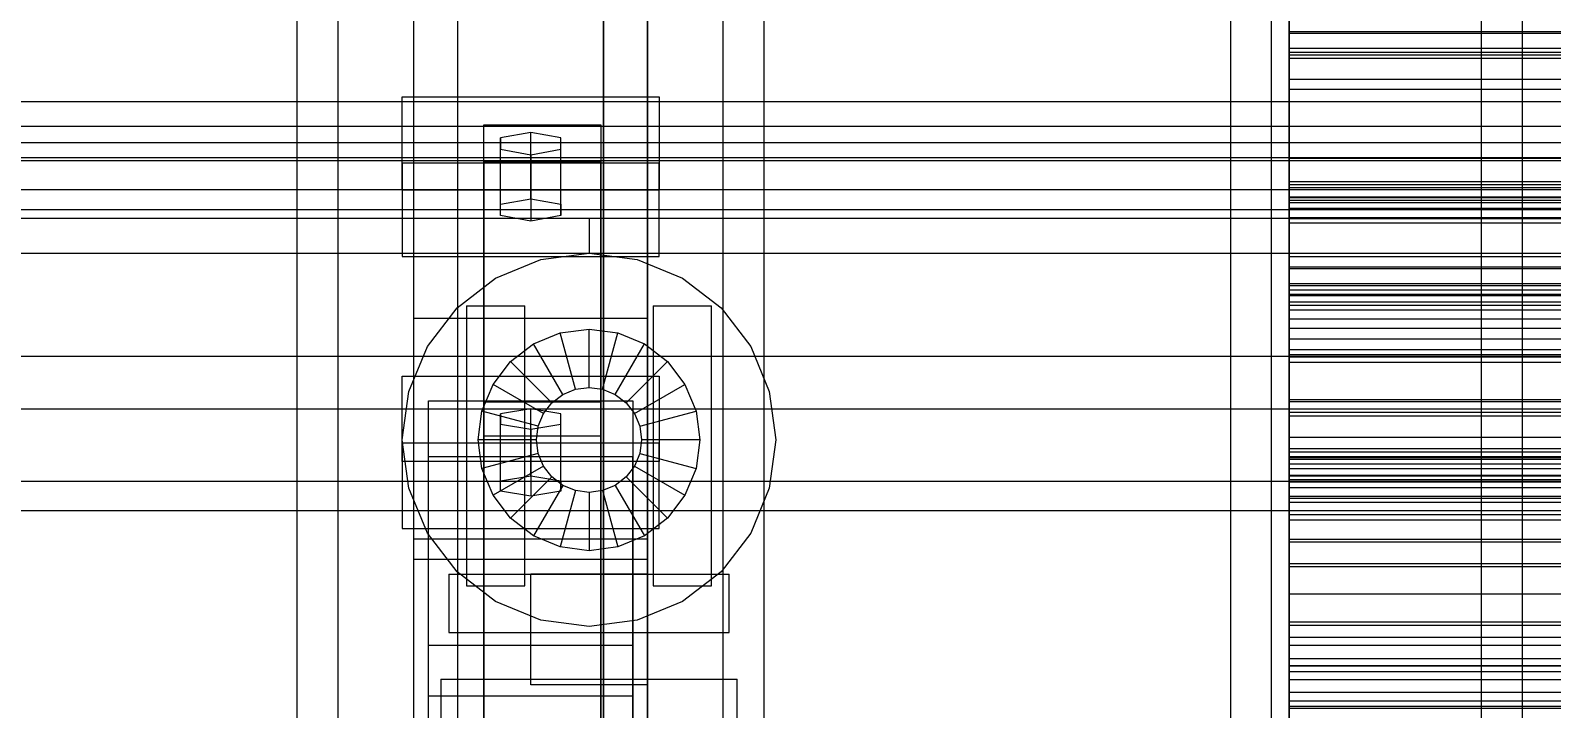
# Model space of a CAD drawing. Header units: millimetres. Extents: x -1970 to 59977, y -50268 to 6837.
# Drawn here: x -515.8 to -255, y -35503.1 to -35386.8 of the extents above; entities that cross this region are included whole.
import ezdxf

# ---------------------------------------------------------------- set-up
doc = ezdxf.new("R2010")
doc.units = ezdxf.units.MM
for name, color, linetype, lineweight in [('COTAS_O', 1, 'Continuous', 0), ('COTAS_P', 1, 'Continuous', 0), ('frontal_C01', 7, 'Continuous', 0), ('frontal_C02', 7, 'Continuous', 0), ('frontal_C03', 7, 'Continuous', 0), ('frontal_C04', 7, 'Continuous', 0), ('frontal_C05', 7, 'Continuous', 0), ('frontal_secador', 7, 'Continuous', 0)]:
    doc.layers.add(name, color=color, linetype=linetype, lineweight=lineweight)
doc.dimstyles.new('R19_100', dxfattribs={"dimtxt": 250, "dimasz": 150, "dimexe": 150, "dimexo": 80, "dimgap": 100, "dimtad": 1, "dimtih": 1, "dimtoh": 1, "dimdsep": 46, "dimcen": 0.09, "dimadec": 0, "dimazin": 0, "dimtfac": 1, "dimtdec": 4, "dimtofl": 0, "dimtmove": 0, "dimatfit": 3, "dimfxl": 1, "dimtolj": 1, "dimtzin": 0, "dimarcsym": 0})

# ---------------------------------------------------------------- blocks, each defined once
blk = doc.blocks.new('*D37')
at = {"layer": 'COTAS_P', "color": 0, "lineweight": -2, "transparency": 16777216}
for p, q in [((-1750, -35420), (-1750, -34450)), ((2600, -35420), (2600, -34450)), ((-1600, -34600), (2450, -34600))]:
    blk.add_line(p, q, dxfattribs=at)
at = {"layer": 'COTAS_P', "color": 0, "transparency": 16777216}
for points in [[(-1600, -34575), (-1600, -34625), (-1750, -34600)], [(2450, -34575), (2450, -34625), (2600, -34600)]]:
    blk.add_solid(points, dxfattribs=at)
at = {"layer": 'Defpoints', "color": 0, "transparency": 16777216}
for p in [(2600, -34600), (-1750, -35500), (2600, -35500)]:
    blk.add_point(p, dxfattribs=at)
blk = doc.blocks.new('*D45')
at = {"layer": 'COTAS_O', "color": 0, "lineweight": -2, "transparency": 16777216}
for p, q in [((-1480, -35920), (-1480, -35150)), ((490, -35920), (490, -35150)), ((-1330, -35300), (340, -35300))]:
    blk.add_line(p, q, dxfattribs=at)
at = {"layer": 'COTAS_O', "color": 0, "transparency": 16777216}
for points in [[(-1330, -35275), (-1330, -35325), (-1480, -35300)], [(340, -35275), (340, -35325), (490, -35300)]]:
    blk.add_solid(points, dxfattribs=at)
at = {"layer": 'Defpoints', "color": 0, "transparency": 16777216}
for p in [(490, -35300), (-1480, -36000), (490, -36000)]:
    blk.add_point(p, dxfattribs=at)
blk = doc.blocks.new('*D47')
at = {"layer": 'COTAS_O', "color": 0, "lineweight": -2, "transparency": 16777216}
for p, q in [((-1400, -35920), (-1400, -35150)), ((1400, -35920), (1400, -35150)), ((-1250, -35300), (1250, -35300))]:
    blk.add_line(p, q, dxfattribs=at)
at = {"layer": 'COTAS_O', "color": 0, "transparency": 16777216}
for points in [[(-1250, -35275), (-1250, -35325), (-1400, -35300)], [(1250, -35275), (1250, -35325), (1400, -35300)]]:
    blk.add_solid(points, dxfattribs=at)
at = {"layer": 'Defpoints', "color": 0, "transparency": 16777216}
for p in [(1400, -35300), (-1400, -36000), (1400, -36000)]:
    blk.add_point(p, dxfattribs=at)

msp = doc.modelspace()

# ---------------------------------------------------------------- linework, layer by layer
at = {"layer": 'frontal_C01'}
for p, q in [((-470, -35975), (-470, -34088.498)), ((-463, -35975), (-463, -34088.498)), ((-397, -35975), (-397, -34088.498)), ((-390, -35975), (-390, -34088.498)), ((-470, -35975), (-470, -34888.934)), ((-463, -35975), (-463, -34888.934)), ((-397, -35975), (-397, -34888.934)), ((-390, -35975), (-390, -34888.934)), ((-450, -35436.141), (-450, -35051.931)), ((-410, -35051.931), (-410, -35436.141)), ((-442.5, -35717.137), (-442.5, -35058.194)), ((-417.5, -35058.194), (-417.5, -35717.137)), ((-442.5, -35742.506), (-442.5, -35083.563)), ((-417.5, -35742.506), (-417.5, -35083.563)), ((-450, -35474.035), (-450, -35089.826)), ((-410, -35474.035), (-410, -35089.826)), ((-450, -35706.138), (-450, -35321.929)), ((-410, -35321.929), (-410, -35706.138)), ((-300, -35391.614), (-300, -35367.204)), ((-450, -35753.506), (-450, -35369.297)), ((-410, -35753.506), (-410, -35369.297)), ((-300, -35431.355), (-300, -35382.329)), ((-300, -35384.293), (-300, -35433.319)), ((-300, -35386.623), (-300, -35391.614)), ((300, -35387.348), (-300, -35387.348)), ((-300, -35387.348), (-300, -35434.716)), ((-300, -35387.348), (-300, -35390.55)), ((-300, -35437.918), (-300, -35390.55)), ((-300, -35390.55), (300, -35390.55)), ((300, -35391.614), (-300, -35391.614)), ((-452, -35414.215), (-452, -35398.206)), ((-452, -35398.206), (-408, -35398.206)), ((-452, -35409.575), (-452, -35398.206)), ((-408, -35398.206), (-408, -35414.215)), ((-408, -35398.206), (-408, -35409.575)), ((-300, -35417.324), (-300, -35396.876)), ((-300, -35396.876), (-300, -35408.758)), ((-300, -35396.876), (300, -35396.876)), ((-438, -35409.412), (-438, -35403.009)), ((-438, -35403.009), (-418, -35403.009)), ((-438, -35552.291), (-438, -35403.009)), ((-430, -35404.29), (-435.196, -35405.25)), ((-424.804, -35405.25), (-430, -35404.29)), ((-430, -35415.658), (-430, -35404.29)), ((-418, -35403.009), (-418, -35409.412)), ((-418, -35403.009), (-418, -35552.291)), ((-435.196, -35405.25), (-435.196, -35407.171)), ((-435.196, -35416.618), (-435.196, -35405.25)), ((-435.196, -35407.171), (-430, -35408.132)), ((-435.196, -35418.539), (-435.196, -35407.171)), ((-430, -35408.132), (-424.804, -35407.171)), ((-424.804, -35407.171), (-424.804, -35405.25)), ((-424.804, -35416.618), (-424.804, -35405.25)), ((-424.804, -35418.539), (-424.804, -35407.171)), ((-408, -35409.575), (-452, -35409.575)), ((-452, -35409.575), (-452, -35425.583)), ((-418, -35409.412), (-438, -35409.412)), ((-438, -35409.412), (-438, -35558.694)), ((-430, -35408.132), (-430, -35419.5)), ((-418, -35558.694), (-418, -35409.412)), ((-408, -35425.583), (-408, -35409.575)), ((-300, -35408.758), (-300, -35427.619)), ((300, -35408.758), (-300, -35408.758)), ((-408, -35414.215), (-452, -35414.215)), ((-452, -35414.215), (-452, -35425.583)), ((-408, -35425.583), (-408, -35414.215)), ((-300, -35427.332), (-300, -35413.819)), ((-300, -35413.819), (-300, -35432.005)), ((300, -35413.819), (-300, -35413.819)), ((-435.196, -35416.618), (-430, -35415.658)), ((-435.196, -35418.539), (-435.196, -35416.618)), ((-430, -35415.658), (-424.804, -35416.618)), ((-424.804, -35416.618), (-424.804, -35418.539)), ((-300, -35427.619), (-300, -35417.324)), ((300, -35417.324), (-300, -35417.324)), ((-430, -35419.5), (-435.196, -35418.539)), ((-424.804, -35418.539), (-430, -35419.5)), ((-300, -35456.583), (-300, -35419.035)), ((-300, -35419.035), (300, -35419.035)), ((-300, -35425.639), (-300, -35419.035)), ((-452, -35425.583), (-408, -35425.583)), ((300, -35425.639), (-300, -35425.639)), ((-300, -35425.639), (-300, -35463.187)), ((-300, -35443.713), (-300, -35427.332)), ((-300, -35427.332), (300, -35427.332)), ((-300, -35427.619), (300, -35427.619)), ((-300, -35432.337), (-300, -35430.247)), ((-300, -35430.247), (-300, -35436.317)), ((300, -35430.247), (-300, -35430.247)), ((300, -35431.355), (-300, -35431.355)), ((-300, -35431.355), (-300, -35433.319)), ((-300, -35432.005), (-300, -35443.713)), ((-300, -35432.005), (300, -35432.005)), ((-300, -35442.446), (-300, -35432.337)), ((300, -35432.337), (-300, -35432.337)), ((-300, -35433.319), (300, -35433.319)), ((300, -35433.986), (-300, -35433.986)), ((-300, -35433.986), (-300, -35467.003)), ((-300, -35433.986), (-300, -35441.495)), ((-300, -35434.716), (300, -35434.716)), ((-300, -35437.918), (-300, -35434.716)), ((-450, -35474.035), (-450, -35436.141)), ((-450, -35436.141), (-410, -35436.141)), ((-450, -35627.029), (-450, -35436.141)), ((-410, -35436.141), (-410, -35474.035)), ((-410, -35436.141), (-410, -35627.029)), ((-300, -35436.317), (-300, -35450.135)), ((300, -35436.317), (-300, -35436.317)), ((300, -35437.918), (-300, -35437.918)), ((-300, -35474.513), (-300, -35441.495)), ((-300, -35441.495), (300, -35441.495)), ((-300, -35459.885), (-300, -35442.446)), ((300, -35442.446), (-300, -35442.446)), ((300, -35443.713), (-300, -35443.713)), ((-447.5, -35459.89), (-447.5, -35450.285)), ((-447.5, -35450.285), (-412.5, -35450.285)), ((-447.5, -35725.019), (-447.5, -35450.285)), ((-412.5, -35450.285), (-412.5, -35459.89)), ((-412.5, -35450.285), (-412.5, -35725.019)), ((-300, -35450.135), (-300, -35470.758)), ((300, -35450.135), (-300, -35450.135)), ((300, -35456.583), (-300, -35456.583)), ((-300, -35456.583), (-300, -35463.187)), ((-412.5, -35459.89), (-447.5, -35459.89)), ((-447.5, -35734.624), (-447.5, -35459.89)), ((-412.5, -35734.624), (-412.5, -35459.89)), ((-300, -35483.465), (-300, -35459.885)), ((300, -35459.885), (-300, -35459.885)), ((-300, -35463.187), (300, -35463.187)), ((-300, -35467.003), (300, -35467.003)), ((-300, -35474.513), (-300, -35467.003)), ((-300, -35470.758), (-300, -35496.782)), ((300, -35470.758), (-300, -35470.758)), ((-410, -35474.035), (-450, -35474.035)), ((-450, -35664.923), (-450, -35474.035)), ((-410, -35664.923), (-410, -35474.035)), ((300, -35474.513), (-300, -35474.513)), ((-300, -35488.243), (-300, -35478.725)), ((-300, -35478.725), (-300, -35495.771)), ((-300, -35478.725), (300, -35478.725)), ((-300, -35511.579), (-300, -35483.465)), ((300, -35483.465), (-300, -35483.465)), ((-300, -35503.013), (-300, -35488.243)), ((300, -35488.243), (-300, -35488.243)), ((-300, -35506.842), (-300, -35490.834)), ((-300, -35490.834), (300, -35490.834)), ((-300, -35500.307), (-300, -35490.834)), ((-300, -35495.771), (-300, -35503.013)), ((300, -35495.771), (-300, -35495.771)), ((-300, -35496.782), (-300, -35526.432)), ((300, -35496.782), (-300, -35496.782)), ((300, -35500.307), (-300, -35500.307)), ((-300, -35500.307), (-300, -35516.316)), ((-300, -35520.328), (-300, -35502.685)), ((-300, -35502.685), (-300, -35509.003)), ((300, -35502.685), (-300, -35502.685)), ((-300, -35503.013), (300, -35503.013))]:
    msp.add_line(p, q, dxfattribs=at)
at = {"layer": 'frontal_C02'}
for p, q in [((-470, -35975), (-470, -33576.746)), ((-463, -35975), (-463, -33576.746)), ((-397, -35975), (-397, -33576.746)), ((-390, -35975), (-390, -33576.746)), ((-470, -35975), (-470, -34072.136)), ((-463, -35975), (-463, -34072.136)), ((-397, -35975), (-397, -34072.136)), ((-390, -35975), (-390, -34072.136)), ((-470, -35975), (-470, -34861.253)), ((-463, -35975), (-463, -34861.253)), ((-397, -35975), (-397, -34861.253)), ((-390, -35975), (-390, -34861.253)), ((-450, -35477.439), (-450, -35126.72)), ((-410, -35126.72), (-410, -35477.439)), ((-442.5, -35601.333), (-442.5, -35132.029)), ((-417.5, -35132.029), (-417.5, -35601.333)), ((-442.5, -35628.97), (-442.5, -35159.666)), ((-417.5, -35628.97), (-417.5, -35159.666)), ((-450, -35515.692), (-450, -35164.974)), ((-410, -35515.692), (-410, -35164.974)), ((-450, -35590.878), (-450, -35303.277)), ((-410, -35303.277), (-410, -35590.878)), ((-450, -35639.425), (-450, -35351.825)), ((-410, -35639.425), (-410, -35351.825)), ((-300, -35412.781), (-300, -35387.01)), ((-300, -35387.01), (-300, -35391.059)), ((-300, -35387.01), (300, -35387.01)), ((-300, -35395.193), (-300, -35389.935)), ((-300, -35389.935), (-300, -35415.315)), ((300, -35389.935), (-300, -35389.935)), ((-300, -35391.059), (-300, -35416.29)), ((300, -35391.059), (-300, -35391.059)), ((-300, -35419.872), (-300, -35395.193)), ((-300, -35395.193), (300, -35395.193)), ((-300, -35416.29), (-300, -35412.781)), ((300, -35412.781), (-300, -35412.781)), ((-300, -35461.953), (-300, -35413.236)), ((-300, -35413.236), (300, -35413.236)), ((-300, -35415.487), (-300, -35413.236)), ((-300, -35415.315), (-300, -35419.872)), ((-300, -35415.315), (300, -35415.315)), ((300, -35415.487), (-300, -35415.487)), ((-300, -35415.487), (-300, -35464.204)), ((300, -35415.961), (-300, -35415.961)), ((-300, -35415.961), (-300, -35463.778)), ((-300, -35415.961), (-300, -35418.884)), ((-300, -35416.29), (300, -35416.29)), ((-300, -35466.701), (-300, -35418.884)), ((-300, -35418.884), (300, -35418.884)), ((300, -35419.872), (-300, -35419.872)), ((-300, -35450.496), (-300, -35430.538)), ((-300, -35430.538), (-300, -35442.811)), ((-300, -35430.538), (300, -35430.538)), ((-300, -35452.896), (-300, -35439.738)), ((-300, -35439.738), (-300, -35458.468)), ((300, -35439.738), (-300, -35439.738)), ((-300, -35442.811), (-300, -35461.131)), ((300, -35442.811), (-300, -35442.811)), ((-452, -35460.721), (-452, -35446.107)), ((-452, -35446.107), (-408, -35446.107)), ((-452, -35457.583), (-452, -35446.107)), ((-408, -35446.107), (-408, -35460.721)), ((-408, -35446.107), (-408, -35457.583)), ((-438, -35456.337), (-438, -35450.491)), ((-438, -35450.491), (-418, -35450.491)), ((-438, -35601.188), (-438, -35450.491)), ((-418, -35450.491), (-418, -35456.337)), ((-418, -35450.491), (-418, -35601.188)), ((-300, -35461.131), (-300, -35450.496)), ((300, -35450.496), (-300, -35450.496)), ((-430, -35451.66), (-435.196, -35452.537)), ((-435.196, -35452.537), (-435.196, -35454.291)), ((-435.196, -35464.013), (-435.196, -35452.537)), ((-424.804, -35452.537), (-430, -35451.66)), ((-430, -35463.136), (-430, -35451.66)), ((-424.804, -35454.291), (-424.804, -35452.537)), ((-424.804, -35464.013), (-424.804, -35452.537)), ((-300, -35488.836), (-300, -35452.272)), ((-300, -35452.272), (300, -35452.272)), ((-300, -35459.093), (-300, -35452.272)), ((-300, -35469.869), (-300, -35452.896)), ((-300, -35452.896), (300, -35452.896)), ((-418, -35456.337), (-438, -35456.337)), ((-438, -35456.337), (-438, -35607.033)), ((-435.196, -35454.291), (-430, -35455.168)), ((-435.196, -35465.767), (-435.196, -35454.291)), ((-430, -35455.168), (-424.804, -35454.291)), ((-430, -35455.168), (-430, -35466.644)), ((-424.804, -35465.767), (-424.804, -35454.291)), ((-418, -35607.033), (-418, -35456.337)), ((-408, -35457.583), (-452, -35457.583)), ((-452, -35457.583), (-452, -35472.197)), ((-408, -35472.197), (-408, -35457.583)), ((-300, -35458.468), (-300, -35469.869)), ((-300, -35458.468), (300, -35458.468)), ((300, -35459.093), (-300, -35459.093)), ((-300, -35459.093), (-300, -35495.657)), ((-408, -35460.721), (-452, -35460.721)), ((-452, -35460.721), (-452, -35472.197)), ((-408, -35472.197), (-408, -35460.721)), ((-300, -35463.079), (-300, -35460.073)), ((-300, -35460.073), (-300, -35465.24)), ((300, -35460.073), (-300, -35460.073)), ((300, -35460.39), (-300, -35460.39)), ((-300, -35460.39), (-300, -35494.494)), ((-300, -35460.39), (-300, -35467.703)), ((-300, -35461.131), (300, -35461.131)), ((300, -35461.953), (-300, -35461.953)), ((-300, -35461.953), (-300, -35464.204)), ((-435.196, -35464.013), (-430, -35463.136)), ((-435.196, -35465.767), (-435.196, -35464.013)), ((-430, -35463.136), (-424.804, -35464.013)), ((-424.804, -35464.013), (-424.804, -35465.767)), ((-300, -35474.053), (-300, -35463.079)), ((300, -35463.079), (-300, -35463.079)), ((-300, -35463.778), (300, -35463.778)), ((-300, -35466.701), (-300, -35463.778)), ((-300, -35464.204), (300, -35464.204)), ((-430, -35466.644), (-435.196, -35465.767)), ((-424.804, -35465.767), (-430, -35466.644)), ((-300, -35465.24), (-300, -35478.227)), ((300, -35465.24), (-300, -35465.24)), ((300, -35466.701), (-300, -35466.701)), ((-300, -35501.807), (-300, -35467.703)), ((-300, -35467.703), (300, -35467.703)), ((-452, -35472.197), (-408, -35472.197)), ((300, -35469.869), (-300, -35469.869)), ((-300, -35492.247), (-300, -35474.053)), ((300, -35474.053), (-300, -35474.053)), ((-450, -35515.692), (-450, -35477.439)), ((-450, -35477.439), (-410, -35477.439)), ((-450, -35651.688), (-450, -35477.439)), ((-410, -35477.439), (-410, -35515.692)), ((-410, -35477.439), (-410, -35651.688)), ((-300, -35478.227), (-300, -35498.15)), ((300, -35478.227), (-300, -35478.227)), ((300, -35488.836), (-300, -35488.836)), ((-300, -35488.836), (-300, -35495.657)), ((-447.5, -35500.95), (-447.5, -35492.182)), ((-447.5, -35492.182), (-412.5, -35492.182)), ((-447.5, -35610.767), (-447.5, -35492.182)), ((-412.5, -35492.182), (-412.5, -35500.95)), ((-412.5, -35492.182), (-412.5, -35610.767)), ((-300, -35516.421), (-300, -35492.247)), ((300, -35492.247), (-300, -35492.247)), ((-300, -35494.494), (300, -35494.494)), ((-300, -35501.807), (-300, -35494.494)), ((-300, -35495.657), (300, -35495.657)), ((-300, -35498.15), (-300, -35523.652)), ((300, -35498.15), (-300, -35498.15)), ((-412.5, -35500.95), (-447.5, -35500.95)), ((-447.5, -35619.535), (-447.5, -35500.95)), ((-412.5, -35619.535), (-412.5, -35500.95)), ((300, -35501.807), (-300, -35501.807))]:
    msp.add_line(p, q, dxfattribs=at)
at = {"layer": 'frontal_C03'}
for p, q in [((1530, -35409.158), (-1530, -35409.158)), ((-1500, -35408.612), (1500, -35408.612)), ((1530, -35414.158), (-1530, -35414.158)), ((1500, -35417.595), (-1500, -35417.595)), ((1500, -35442.718), (-1500, -35442.718)), ((-1500, -35451.701), (1500, -35451.701)), ((1530, -35464.158), (-1530, -35464.158)), ((1530, -35469.158), (-1530, -35469.158))]:
    msp.add_line(p, q, dxfattribs=at)
at = {"layer": 'frontal_C04'}
for p, q in [((-1400, -35419), (-420, -35419)), ((-420, -35419), (-420, -35425)), ((-420, -35419), (560, -35419)), ((-1400, -35425), (-420, -35425)), ((-428.282, -35426.09), (-420, -35425)), ((-420, -35425), (560, -35425)), ((-420, -35425), (-411.718, -35426.09)), ((-436, -35429.287), (-428.282, -35426.09)), ((-411.718, -35426.09), (-404, -35429.287)), ((-442.627, -35434.373), (-436, -35429.287)), ((-404, -35429.287), (-397.373, -35434.373)), ((-447.713, -35441), (-442.627, -35434.373)), ((-441, -35434), (-431, -35434)), ((-441, -35434), (-441, -35482)), ((-431, -35482), (-431, -35434)), ((-409, -35434), (-399, -35434)), ((-409, -35434), (-409, -35482)), ((-399, -35482), (-399, -35434)), ((-397.373, -35434.373), (-392.287, -35441)), ((-424.918, -35438.647), (-420, -35438)), ((-420, -35448), (-420, -35438)), ((-420, -35438), (-415.082, -35438.647)), ((-450.91, -35448.718), (-447.713, -35441)), ((-433.435, -35443.565), (-429.5, -35440.546)), ((-429.5, -35440.546), (-424.918, -35438.647)), ((-424.5, -35449.206), (-429.5, -35440.546)), ((-422.329, -35448.307), (-424.918, -35438.647)), ((-417.671, -35448.307), (-415.082, -35438.647)), ((-415.5, -35449.206), (-410.5, -35440.546)), ((-415.082, -35438.647), (-410.5, -35440.546)), ((-410.5, -35440.546), (-406.565, -35443.565)), ((-392.287, -35441), (-389.09, -35448.718)), ((-436.454, -35447.5), (-433.435, -35443.565)), ((-426.364, -35450.636), (-433.435, -35443.565)), ((-413.636, -35450.636), (-406.565, -35443.565)), ((-406.565, -35443.565), (-403.546, -35447.5)), ((-452, -35457), (-450.91, -35448.718)), ((-438.353, -35452.082), (-436.454, -35447.5)), ((-427.794, -35452.5), (-436.454, -35447.5)), ((-424.5, -35449.206), (-422.329, -35448.307)), ((-422.329, -35448.307), (-420, -35448)), ((-420, -35448), (-417.671, -35448.307)), ((-417.671, -35448.307), (-415.5, -35449.206)), ((-412.206, -35452.5), (-403.546, -35447.5)), ((-403.546, -35447.5), (-401.647, -35452.082)), ((-389.09, -35448.718), (-388, -35457)), ((-427.794, -35452.5), (-426.364, -35450.636)), ((-426.364, -35450.636), (-424.5, -35449.206)), ((-415.5, -35449.206), (-413.636, -35450.636)), ((-413.636, -35450.636), (-412.206, -35452.5)), ((-439, -35457), (-438.353, -35452.082)), ((-428.693, -35454.671), (-438.353, -35452.082)), ((-428.693, -35454.671), (-427.794, -35452.5)), ((-412.206, -35452.5), (-411.307, -35454.671)), ((-411.307, -35454.671), (-401.647, -35452.082)), ((-401.647, -35452.082), (-401, -35457)), ((-429, -35457), (-428.693, -35454.671)), ((-411.307, -35454.671), (-411, -35457)), ((-450.91, -35465.282), (-452, -35457)), ((-429, -35457), (-439, -35457)), ((-438.353, -35461.918), (-439, -35457)), ((-428.693, -35459.329), (-438.353, -35461.918)), ((-428.693, -35459.329), (-429, -35457)), ((-427.794, -35461.5), (-428.693, -35459.329)), ((-411.307, -35459.329), (-412.206, -35461.5)), ((-411, -35457), (-411.307, -35459.329)), ((-411.307, -35459.329), (-401.647, -35461.918)), ((-401, -35457), (-411, -35457)), ((-401, -35457), (-401.647, -35461.918)), ((-388, -35457), (-389.09, -35465.282)), ((-436.454, -35466.5), (-438.353, -35461.918)), ((-427.794, -35461.5), (-436.454, -35466.5)), ((-426.364, -35463.364), (-427.794, -35461.5)), ((-412.206, -35461.5), (-413.636, -35463.364)), ((-412.206, -35461.5), (-403.546, -35466.5)), ((-401.647, -35461.918), (-403.546, -35466.5)), ((-426.364, -35463.364), (-433.435, -35470.435)), ((-424.5, -35464.794), (-426.364, -35463.364)), ((-413.636, -35463.364), (-415.5, -35464.794)), ((-413.636, -35463.364), (-406.565, -35470.435)), ((-447.713, -35473), (-450.91, -35465.282)), ((-433.435, -35470.435), (-436.454, -35466.5)), ((-424.5, -35464.794), (-429.5, -35473.454)), ((-422.329, -35465.693), (-424.918, -35475.353)), ((-422.329, -35465.693), (-424.5, -35464.794)), ((-420, -35466), (-422.329, -35465.693)), ((-417.671, -35465.693), (-420, -35466)), ((-420, -35466), (-420, -35476)), ((-415.5, -35464.794), (-417.671, -35465.693)), ((-417.671, -35465.693), (-415.082, -35475.353)), ((-415.5, -35464.794), (-410.5, -35473.454)), ((-403.546, -35466.5), (-406.565, -35470.435)), ((-389.09, -35465.282), (-392.287, -35473)), ((-429.5, -35473.454), (-433.435, -35470.435)), ((-406.565, -35470.435), (-410.5, -35473.454)), ((-442.627, -35479.627), (-447.713, -35473)), ((-424.918, -35475.353), (-429.5, -35473.454)), ((-410.5, -35473.454), (-415.082, -35475.353)), ((-392.287, -35473), (-397.373, -35479.627)), ((-420, -35476), (-424.918, -35475.353)), ((-415.082, -35475.353), (-420, -35476)), ((-444, -35480), (-396, -35480)), ((-444, -35480), (-444, -35490)), ((-436, -35484.713), (-442.627, -35479.627)), ((-410, -35480), (-430, -35480)), ((-430, -35499), (-430, -35480)), ((-410, -35480), (-410, -35499)), ((-397.373, -35479.627), (-404, -35484.713)), ((-396, -35490), (-396, -35480)), ((-441, -35482), (-431, -35482)), ((-409, -35482), (-399, -35482)), ((-428.282, -35487.91), (-436, -35484.713)), ((-404, -35484.713), (-411.718, -35487.91)), ((-420, -35489), (-428.282, -35487.91)), ((-411.718, -35487.91), (-420, -35489)), ((-444, -35490), (-396, -35490)), ((-445.4, -35498), (-394.6, -35498)), ((-445.4, -35498), (-445.4, -35510)), ((-394.6, -35510), (-394.6, -35498)), ((-410, -35499), (-430, -35499))]:
    msp.add_line(p, q, dxfattribs=at)
at = {"layer": 'frontal_C05'}
for p, q in [((-310, -35980), (-310, -35030)), ((-303, -35980), (-303, -35030)), ((-267, -35980), (-267, -35030)), ((-260, -35980), (-260, -35030))]:
    msp.add_line(p, q, dxfattribs=at)
at = {"layer": 'frontal_secador'}
for p, q in [((-1250, -35399), (1250, -35399)), ((-1250, -35403.243), (1250, -35403.243)), ((1250, -35406.071), (-1250, -35406.071))]:
    msp.add_line(p, q, dxfattribs=at)

# ---------------------------------------------------------------- dimensions: what is measured, and where the dimension line sits
at = {"layer": 'COTAS_O'}
for p1, p2, picture, middle in [((-1480, -36000), (490, -36000), '*D45', (-495, -35300)), ((-1400, -36000), (1400, -36000), '*D47', (0, -35300))]:
    dim = msp.add_aligned_dim(p1=p1, p2=p2, distance=700, text='<> O', dimstyle='R19_100', dxfattribs=at)
    dim.commit()
    dim.dimension.update_dxf_attribs({"geometry": picture, "text_midpoint": middle})
at = {"layer": 'COTAS_P'}
dim = msp.add_aligned_dim(p1=(-1750, -35500), p2=(2600, -35500), distance=900, text='<> P', dimstyle='R19_100', dxfattribs=at)
dim.commit()
dim.dimension.update_dxf_attribs({"geometry": '*D37', "text_midpoint": (425, -34600)})

doc.saveas('drawing.dxf')
